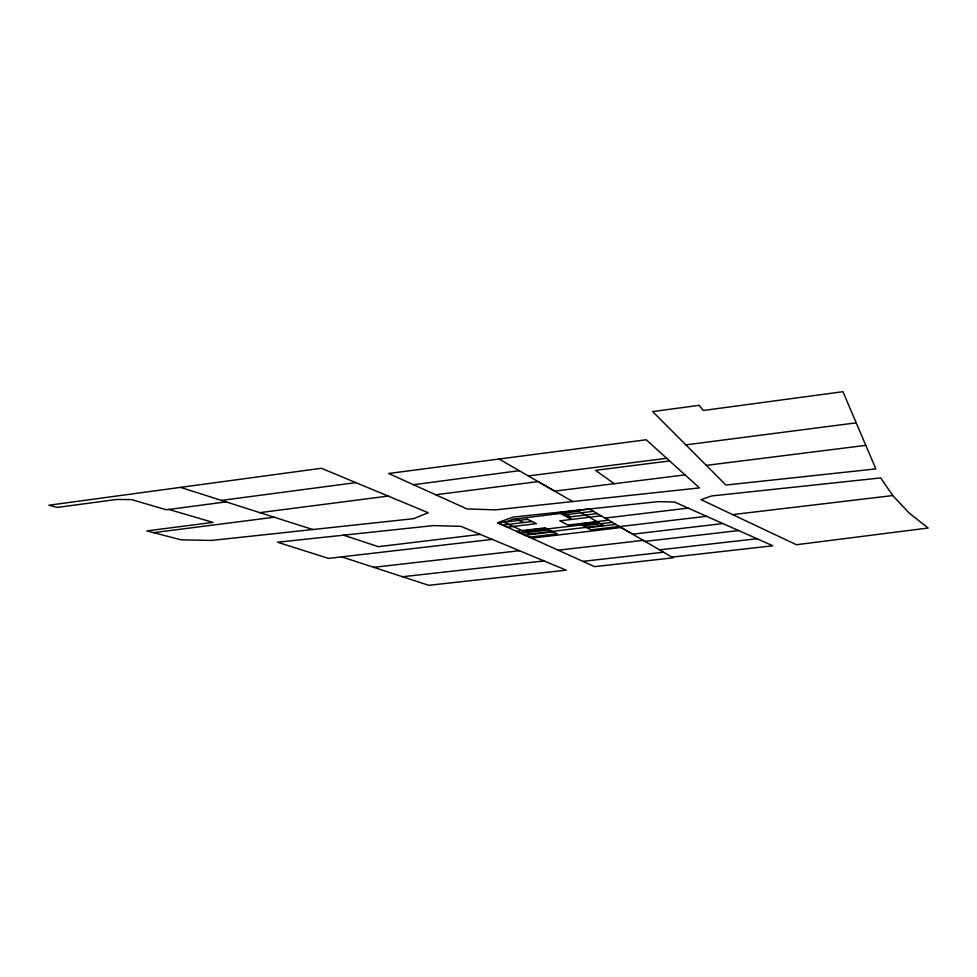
<?xml version="1.0" encoding="UTF-8"?>
<svg xmlns="http://www.w3.org/2000/svg" width="977" height="977" viewBox="0 0 977 977"><rect width="100%" height="100%" fill="white"/><g stroke="black" fill="none" stroke-linecap="round" stroke-linejoin="round"><path stroke-width="1.47" d="M355.909 482.626L221.425 500.407L226.102 501.897L166.31 509.774L131.602 499.601L116.544 499.467L57.228 507.417L48.85 505.219L321.396 468.276L428.195 512.73L413.637 518.677L211.472 540.44L180.989 539.817L146.88 530.89L213.035 522.39L168.826 509.444M413.491 484.726L519.251 470.682M685.854 444.865L856.133 422.846M259.809 512.644L388.162 496.072M435.718 494.777L538.119 481.576L554.655 491.126L685.048 474.895M528.349 475.933L666.68 458.298L699.447 487.902L495.424 509.872L466.957 508.919L388.675 473.491L646.188 439.76L666.68 458.298M669.587 460.924L595.481 470.34L614.301 483.7M153.645 532.66L274.195 517.224M706.31 465.382L865.695 445.365M563.302 514.977L593.418 511.301M502.825 525.076L532.038 521.523M567.466 517.212L597.326 513.584M601.173 515.819L559.809 520.839L567.979 525.089L608.647 520.191M605.032 518.091L688.15 508.101M480.22 534.382L378.368 546.68L343.586 535.176M522.878 530.951L537.435 529.204L538.986 529.937M597.631 521.962L583.403 523.672L584.844 524.454M524.466 531.683L599.035 522.756M520.888 533.271L549.147 529.888M583.428 525.773L612.286 522.316M525.211 535.225L553.238 531.879M587.238 527.812L615.864 524.393M619.369 526.444L590.975 529.827L579.544 523.696M706.542 516.283L619.601 526.591L632.656 534.187L722.882 523.562M531.573 538.144L621.213 527.519M732.665 514.61L892.746 495.559L908.989 512.876L928.15 528.02L796.377 544.739L701.071 499.674L711.635 495.95L880.692 477.924L892.746 495.559M492.237 539.389L328.467 558.392L277.517 542.223L433.495 525.589L460.9 526.347L566.245 570.177L428.732 585.296L341.657 556.853M558.209 550.198L643.22 540.342L673.214 557.806L594.553 566.648L497.574 522.768L513.023 517.114L658.413 501.628L674.521 502.031L772.844 545.789L672.054 557.134M738.624 530.56L645.003 541.392L589.4 508.98L559.039 512.693L571.569 519.41M373.654 567.307L519.471 550.71M659.536 549.843L756.992 538.73M582.878 561.36L663.591 552.2M402.524 576.735L544.018 560.932M180.525 487.376L312.799 529.534M515.893 518.909L523.416 522.5M563.778 513.047L570.629 516.76M499.052 459.031L572.717 501.555M512.962 519.275L504.327 522.414L529.729 534.101L603.505 525.272L578.604 511.227L512.962 519.275M699.031 405.333L652.66 411.586L725.935 485.056L875.856 468.911L842.931 391.704L703.367 410.474L699.031 405.333M527.556 519.337L498.111 522.939L507.466 527.189L536.434 523.672L527.556 519.337M544.983 527.849L516.491 531.28L529.449 537.155L557.256 533.845L544.983 527.849"/></g></svg>
